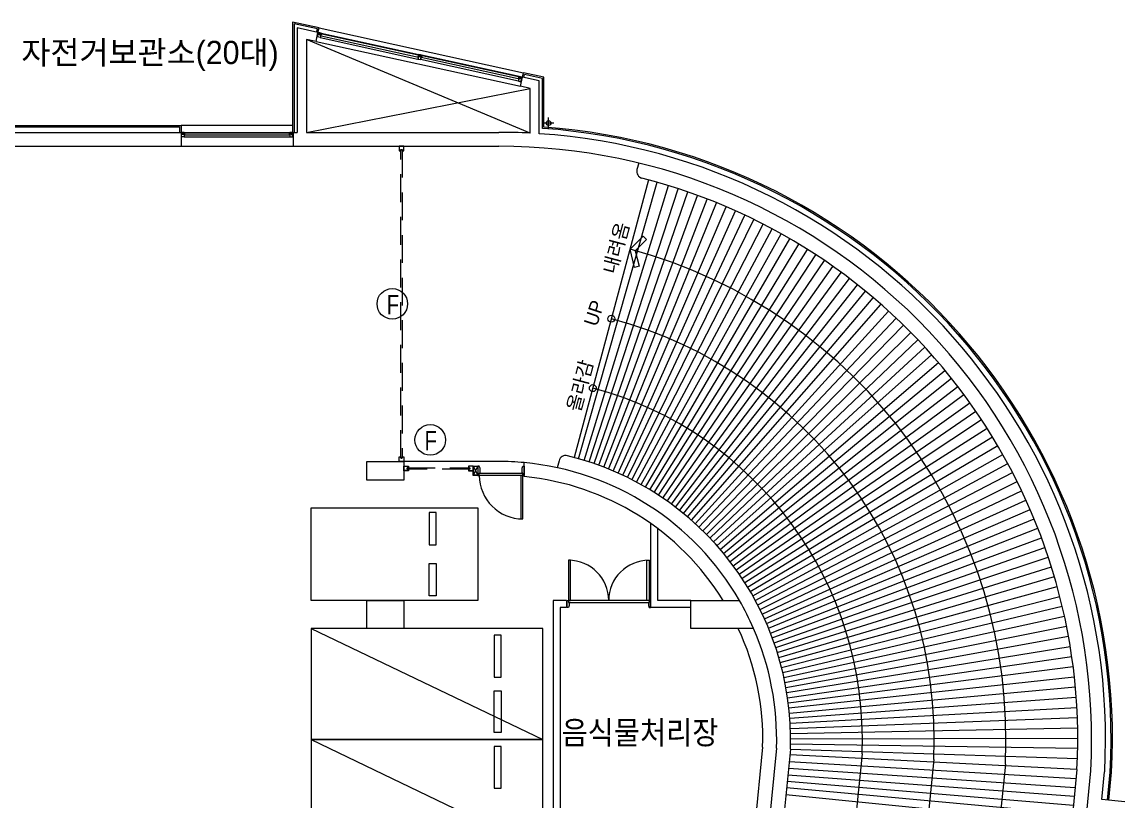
# Model space of a CAD drawing. Header units: millimetres. Extents: x 43806 to 399860, y -65551 to 59129.
# Drawn here: x 184112 to 207923, y 37456 to 54258 of the extents above; entities that cross this region are included whole.
import ezdxf
from ezdxf.enums import TextEntityAlignment as Align

# ---------------------------------------------------------------- set-up
doc = ezdxf.new("R2010")
doc.units = ezdxf.units.MM
doc.header["$LTSCALE"] = 400
doc.header["$MEASUREMENT"] = 0
doc.linetypes.add('광-XR-PLAN$0$HID', pattern=[2.3, 1.5, -0.8])
doc.layers.add('A', color=8, linetype='CONTINUOUS', lineweight=0)
doc.styles.add('CS', font='', dxfattribs={"height": 300})
doc.styles.add('HY울릉도M', font='')
doc.styles.get('CS').set_extended_font_data('HYwulM')
doc.styles.get('HY울릉도M').set_extended_font_data('HY울릉도M')

msp = doc.modelspace()

# ---------------------------------------------------------------- linework, layer by layer
at = {"layer": 'A'}
for p, q in [((190523, 54133), (189954, 54258)), ((189954, 54258), (189954, 51879)), ((190487, 54110), (189984, 54221)), ((189984, 54221), (189984, 51879)), ((190472, 54042), (190487, 54110)), ((190501, 54035), (190523, 54133)), ((190490, 53936), (190503, 53996)), ((190548, 53923), (190490, 53936)), ((190492, 53938), (190504, 53993)), ((190546, 53925), (190493, 53937)), ((190503, 53996), (190509, 54021)), ((190523, 53992), (190503, 53996)), ((190503, 53996), (190530, 53990)), ((190505, 53997), (190510, 54020)), ((190522, 53993), (190505, 53997)), ((190508, 54022), (190506, 54022)), ((190506, 54022), (190506, 54022)), ((190506, 54022), (190506, 54022)), ((190506, 54022), (190506, 54022)), ((190506, 54022), (190507, 54022)), ((190506, 53994), (190558, 53982)), ((190507, 54022), (190508, 54023)), ((190509, 54023), (190508, 54023)), ((190510, 54022), (190508, 54022)), ((190510, 54025), (190509, 54023)), ((190509, 54021), (190528, 54017)), ((190510, 54026), (190511, 54033)), ((190511, 54026), (190510, 54026)), ((190512, 54025), (190510, 54025)), ((190511, 54023), (190510, 54023)), ((190510, 54023), (190510, 54023)), ((190510, 54023), (190510, 54022)), ((190510, 54020), (190527, 54016)), ((190511, 54033), (190570, 54020)), ((190512, 54027), (190511, 54026)), ((190511, 54022), (190511, 54023)), ((190512, 54021), (190511, 54022)), ((190513, 54029), (190512, 54025)), ((190512, 54029), (190512, 54028)), ((190512, 54028), (190512, 54027)), ((190513, 54022), (190512, 54021)), ((190512, 54021), (190512, 54021)), ((190512, 54021), (190512, 54021)), ((190514, 54021), (190513, 54022)), ((190513, 54022), (190513, 54022)), ((190515, 54021), (190514, 54020)), ((190514, 54020), (190514, 54021)), ((190514, 54020), (190514, 54020)), ((190514, 54020), (190514, 54020)), ((190515, 54027), (190516, 54028)), ((190518, 54026), (190515, 54027)), ((190516, 54021), (190515, 54021)), ((190515, 54021), (190515, 54021)), ((190516, 54027), (190517, 54028)), ((190518, 54027), (190516, 54027)), ((190517, 54021), (190516, 54021)), ((190517, 54022), (190518, 54026)), ((190517, 54022), (190517, 54021)), ((190517, 54021), (190517, 54021)), ((190538, 54025), (190518, 54030)), ((190518, 54030), (190518, 54027)), ((190527, 54016), (190522, 53993)), ((190528, 54017), (190523, 53992)), ((190546, 54006), (190529, 54009)), ((190531, 53991), (190536, 54011)), ((190532, 54009), (190531, 54008)), ((190532, 54009), (190531, 54009)), ((190531, 54008), (190531, 54009)), ((190531, 54008), (190531, 54008)), ((190532, 54003), (190534, 54014)), ((190533, 54011), (190532, 54006)), ((190532, 54010), (190532, 54010)), ((190534, 54003), (190532, 54003)), ((190533, 54010), (190543, 54008)), ((190534, 54010), (190533, 54007)), ((190533, 54007), (190542, 54005)), ((190536, 54012), (190534, 54003)), ((190538, 54010), (190534, 53990)), ((190535, 54009), (190534, 54007)), ((190537, 54009), (190535, 54007)), ((190535, 53989), (190562, 53983)), ((190539, 54012), (190536, 54012)), ((190537, 54008), (190536, 54006)), ((190537, 54015), (190538, 54024)), ((190537, 54002), (190539, 54012)), ((190539, 54009), (190537, 54007)), ((190539, 54002), (190537, 54002)), ((190539, 54008), (190538, 54006)), ((190541, 54024), (190539, 54015)), ((190541, 54012), (190539, 54002)), ((190540, 54014), (190540, 54014)), ((190541, 54008), (190540, 54005)), ((190541, 54008), (190540, 54006)), ((190543, 54008), (190542, 54006)), ((190544, 54006), (190542, 54005)), ((190562, 54020), (190543, 54024)), ((190543, 54008), (190544, 54006)), ((190559, 53981), (190547, 53926)), ((190562, 53983), (190548, 53923)), ((190548, 53923), (192658, 53460)), ((190558, 53966), (190561, 53980)), ((190573, 53963), (190558, 53966)), ((190563, 53980), (190560, 53967)), ((190560, 53967), (190565, 53966)), ((190561, 54018), (190562, 54020)), ((190563, 54017), (190561, 54018)), ((190561, 54014), (190561, 54015)), ((190561, 54015), (190568, 54014)), ((190566, 54013), (190561, 54014)), ((190561, 54005), (190578, 54001)), ((190561, 53980), (190563, 53980)), ((190564, 54005), (190562, 54004)), ((190562, 54004), (190564, 54003)), ((190563, 54018), (190563, 54017)), ((190574, 54003), (190564, 54005)), ((190574, 54000), (190564, 54003)), ((190565, 53997), (190568, 54011)), ((190565, 53966), (190574, 54008)), ((190565, 54005), (190565, 54003)), ((190566, 53996), (190565, 53997)), ((190566, 54006), (190567, 54012)), ((190569, 54009), (190566, 53996)), ((190575, 54007), (190566, 53966)), ((190567, 54006), (190566, 54006)), ((190566, 54005), (190566, 54002)), ((190566, 53966), (190572, 53965)), ((190567, 54015), (190568, 54017)), ((190567, 54014), (190567, 54015)), ((190567, 54015), (190567, 54015)), ((190568, 54014), (190567, 54006)), ((190568, 54014), (190567, 54014)), ((190567, 54005), (190567, 54002)), ((190570, 54020), (190568, 54014)), ((190568, 54011), (190583, 54007)), ((190568, 54004), (190568, 54002)), ((190574, 54008), (190569, 54009)), ((190569, 54004), (190569, 54002)), ((190570, 54020), (192680, 53558)), ((190570, 54004), (190570, 54001)), ((190571, 54004), (190571, 54002)), ((190572, 54003), (190572, 54001)), ((190572, 53965), (190572, 53967)), ((190572, 53967), (190574, 53967)), ((190574, 54004), (190573, 54000)), ((190573, 54004), (190573, 54001)), ((190574, 53967), (190573, 53963)), ((190573, 53963), (192668, 53503)), ((190581, 54006), (190575, 54007)), ((190575, 54002), (190575, 54001)), ((190575, 54002), (190576, 54002)), ((190575, 54001), (190576, 54001)), ((190575, 54000), (190575, 54000)), ((190576, 54003), (190576, 54003)), ((190580, 54004), (190581, 54006)), ((190582, 54003), (190580, 54004)), ((190583, 54007), (190582, 54003)), ((190583, 54007), (192663, 53551)), ((192654, 53511), (192653, 53507)), ((192653, 53507), (192668, 53503)), ((192655, 53510), (192654, 53511)), ((192655, 53508), (192655, 53510)), ((192660, 53507), (192655, 53508)), ((192672, 53521), (192658, 53460)), ((192658, 53460), (192717, 53447)), ((192669, 53548), (192660, 53507)), ((192673, 53517), (192661, 53463)), ((192663, 53551), (192662, 53547)), ((192662, 53506), (192671, 53548)), ((192662, 53547), (192663, 53547)), ((192667, 53505), (192662, 53506)), ((192662, 53461), (192714, 53450)), ((192678, 53548), (192663, 53551)), ((192663, 53547), (192664, 53549)), ((192664, 53549), (192669, 53548)), ((192682, 53540), (192665, 53543)), ((192667, 53543), (192666, 53543)), ((192667, 53542), (192666, 53542)), ((192667, 53544), (192667, 53544)), ((192667, 53543), (192667, 53543)), ((192667, 53543), (192667, 53543)), ((192669, 53518), (192667, 53505)), ((192669, 53545), (192668, 53540)), ((192668, 53541), (192678, 53539)), ((192668, 53503), (192671, 53517)), ((192669, 53544), (192678, 53542)), ((192670, 53544), (192669, 53542)), ((192671, 53517), (192669, 53518)), ((192671, 53543), (192670, 53541)), ((192671, 53548), (192676, 53547)), ((192672, 53543), (192671, 53541)), ((192673, 53543), (192672, 53540)), ((192698, 53515), (192672, 53521)), ((192676, 53547), (192673, 53534)), ((192674, 53543), (192673, 53541)), ((192673, 53534), (192674, 53534)), ((192674, 53534), (192678, 53548)), ((192675, 53542), (192674, 53540)), ((192727, 53506), (192674, 53518)), ((192676, 53542), (192675, 53540)), ((192677, 53542), (192676, 53539)), ((192678, 53551), (192677, 53544)), ((192677, 53544), (192678, 53543)), ((192678, 53542), (192677, 53540)), ((192680, 53558), (192678, 53551)), ((192686, 53549), (192678, 53551)), ((192678, 53551), (192680, 53551)), ((192678, 53543), (192679, 53549)), ((192678, 53542), (192680, 53540)), ((192680, 53540), (192678, 53539)), ((192738, 53545), (192680, 53558)), ((192680, 53552), (192680, 53554)), ((192680, 53551), (192680, 53552)), ((192680, 53552), (192680, 53552)), ((192680, 53549), (192685, 53548)), ((192685, 53553), (192685, 53552)), ((192685, 53552), (192686, 53552)), ((192685, 53548), (192686, 53549)), ((192686, 53552), (192687, 53554)), ((192687, 53554), (192706, 53550)), ((192695, 53534), (192712, 53531)), ((192699, 53535), (192697, 53534)), ((192697, 53534), (192698, 53532)), ((192708, 53530), (192698, 53532)), ((192709, 53533), (192699, 53535)), ((192699, 53535), (192699, 53533)), ((192703, 53538), (192700, 53528)), ((192704, 53535), (192700, 53515)), ((192700, 53534), (192700, 53532)), ((192700, 53528), (192702, 53527)), ((192701, 53534), (192701, 53532)), ((192702, 53527), (192704, 53537)), ((192702, 53534), (192702, 53531)), ((192703, 53515), (192707, 53535)), ((192703, 53534), (192703, 53532)), ((192730, 53508), (192703, 53514)), ((192704, 53539), (192704, 53539)), ((192704, 53537), (192707, 53536)), ((192704, 53533), (192704, 53531)), ((192707, 53549), (192705, 53540)), ((192707, 53536), (192705, 53527)), ((192705, 53534), (192705, 53531)), ((192705, 53527), (192707, 53526)), ((192706, 53533), (192706, 53530)), ((192707, 53526), (192709, 53537)), ((192707, 53533), (192707, 53531)), ((192708, 53539), (192710, 53548)), ((192709, 53534), (192708, 53529)), ((192709, 53530), (192710, 53530)), ((192710, 53532), (192710, 53532)), ((192710, 53531), (192710, 53531)), ((192710, 53531), (192710, 53531)), ((192710, 53531), (192710, 53531)), ((192711, 53549), (192730, 53545)), ((192716, 53537), (192711, 53512)), ((192711, 53512), (192730, 53508)), ((192717, 53536), (192712, 53513)), ((192712, 53513), (192729, 53509)), ((192736, 53533), (192716, 53537)), ((192716, 53451), (192728, 53505)), ((192734, 53532), (192717, 53536)), ((192717, 53447), (192730, 53508)), ((194827, 52984), (192717, 53447)), ((192726, 53491), (192729, 53505)), ((194821, 53031), (192726, 53491)), ((192741, 53487), (192726, 53491)), ((192728, 53536), (192727, 53536)), ((192727, 53536), (192729, 53535)), ((192729, 53537), (192728, 53536)), ((192731, 53504), (192728, 53492)), ((192728, 53492), (192733, 53491)), ((192729, 53537), (192730, 53541)), ((192729, 53535), (192730, 53536)), ((192729, 53509), (192734, 53532)), ((192729, 53529), (192746, 53526)), ((192729, 53505), (192731, 53504)), ((192730, 53545), (192730, 53542)), ((192730, 53542), (192731, 53542)), ((192730, 53541), (192732, 53541)), ((192730, 53536), (192730, 53535)), ((192730, 53535), (192730, 53534)), ((192730, 53534), (192730, 53534)), ((192730, 53534), (192731, 53534)), ((192730, 53508), (192736, 53533)), ((192731, 53542), (192731, 53542)), ((192731, 53534), (192731, 53535)), ((192731, 53535), (192732, 53535)), ((192732, 53541), (192732, 53542)), ((192732, 53535), (192732, 53535)), ((192732, 53535), (192732, 53534)), ((192732, 53534), (192732, 53534)), ((192732, 53534), (192733, 53534)), ((192742, 53525), (192732, 53527)), ((192733, 53534), (192734, 53535)), ((192733, 53521), (192736, 53535)), ((192733, 53491), (192742, 53532)), ((192743, 53528), (192733, 53530)), ((192735, 53521), (192733, 53521)), ((192735, 53542), (192734, 53538)), ((192734, 53538), (192737, 53537)), ((192734, 53535), (192734, 53535)), ((192734, 53535), (192735, 53535)), ((192736, 53540), (192735, 53540)), ((192735, 53540), (192735, 53538)), ((192735, 53538), (192737, 53538)), ((192735, 53535), (192735, 53535)), ((192735, 53535), (192735, 53534)), ((192735, 53534), (192737, 53533)), ((192737, 53533), (192735, 53521)), ((192744, 53532), (192735, 53490)), ((192735, 53490), (192740, 53489)), ((192736, 53541), (192736, 53540)), ((192737, 53537), (192736, 53535)), ((192736, 53535), (192751, 53532)), ((192736, 53535), (192737, 53534)), ((192737, 53538), (192738, 53545)), ((192737, 53533), (192737, 53534)), ((192737, 53533), (192738, 53533)), ((192738, 53533), (192737, 53533)), ((192742, 53532), (192737, 53533)), ((194848, 53082), (192738, 53545)), ((192738, 53533), (192738, 53533)), ((192738, 53533), (192738, 53533)), ((192738, 53533), (192738, 53533)), ((192740, 53528), (192741, 53525)), ((192740, 53489), (192741, 53492)), ((192741, 53528), (192742, 53526)), ((192741, 53492), (192742, 53491)), ((192742, 53491), (192741, 53487)), ((192743, 53528), (192742, 53524)), ((192749, 53531), (192744, 53532)), ((192744, 53527), (192744, 53527)), ((192744, 53526), (192744, 53526)), ((192744, 53526), (192744, 53526)), ((192744, 53526), (192744, 53526)), ((192744, 53525), (192744, 53525)), ((192749, 53528), (192749, 53531)), ((192750, 53528), (192749, 53528)), ((192751, 53532), (192750, 53528)), ((194831, 53076), (192751, 53532)), ((194917, 53067), (194938, 53165)), ((195379, 53068), (194938, 53165)), ((194946, 53061), (194961, 53129)), ((195349, 53044), (194961, 53129)), ((194822, 53035), (194821, 53031)), ((194821, 53031), (194836, 53028)), ((194824, 53035), (194822, 53035)), ((194823, 53032), (194824, 53035)), ((194829, 53031), (194823, 53032)), ((194840, 53045), (194827, 52984)), ((194827, 52984), (194885, 52972)), ((194838, 53073), (194829, 53031)), ((194841, 53042), (194829, 52987)), ((194831, 53076), (194830, 53072)), ((194830, 53031), (194839, 53072)), ((194830, 53072), (194832, 53071)), ((194835, 53030), (194830, 53031)), ((194830, 52986), (194883, 52974)), ((194846, 53072), (194831, 53076)), ((194832, 53071), (194832, 53074)), ((194832, 53074), (194838, 53073)), ((194850, 53064), (194833, 53068)), ((194836, 53069), (194835, 53069)), ((194835, 53068), (194835, 53067)), ((194835, 53068), (194835, 53068)), ((194835, 53067), (194835, 53067)), ((194835, 53066), (194835, 53066)), ((194838, 53042), (194835, 53030)), ((194837, 53069), (194836, 53065)), ((194836, 53066), (194846, 53064)), ((194836, 53028), (194839, 53042)), ((194837, 53068), (194847, 53066)), ((194838, 53068), (194837, 53066)), ((194839, 53067), (194838, 53065)), ((194839, 53042), (194838, 53042)), ((194839, 53072), (194844, 53071)), ((194840, 53068), (194839, 53066)), ((194841, 53067), (194840, 53065)), ((194867, 53039), (194840, 53045)), ((194844, 53071), (194841, 53059)), ((194843, 53067), (194841, 53065)), ((194841, 53059), (194843, 53058)), ((194843, 53067), (194842, 53064)), ((194843, 53058), (194846, 53072)), ((194845, 53067), (194843, 53065)), ((194895, 53031), (194843, 53042)), ((194845, 53066), (194844, 53064)), ((194847, 53075), (194845, 53068)), ((194845, 53068), (194846, 53068)), ((194846, 53068), (194847, 53073)), ((194847, 53066), (194846, 53064)), ((194848, 53064), (194846, 53064)), ((194848, 53082), (194847, 53075)), ((194854, 53074), (194847, 53075)), ((194847, 53075), (194848, 53075)), ((194847, 53066), (194848, 53064)), ((194907, 53069), (194848, 53082)), ((194848, 53076), (194849, 53078)), ((194848, 53075), (194849, 53076)), ((194849, 53076), (194848, 53076)), ((194848, 53074), (194854, 53073)), ((194854, 53077), (194853, 53076)), ((194853, 53076), (194855, 53076)), ((194854, 53073), (194854, 53074)), ((194855, 53076), (194855, 53079)), ((194855, 53079), (194875, 53074)), ((194864, 53059), (194880, 53055)), ((194867, 53059), (194865, 53058)), ((194865, 53058), (194867, 53057)), ((194877, 53057), (194867, 53059)), ((194876, 53055), (194867, 53057)), ((194872, 53060), (194868, 53040)), ((194868, 53059), (194868, 53057)), ((194871, 53063), (194869, 53052)), ((194869, 53059), (194869, 53056)), ((194869, 53052), (194871, 53052)), ((194870, 53059), (194870, 53057)), ((194871, 53052), (194873, 53061)), ((194871, 53039), (194875, 53059)), ((194871, 53058), (194871, 53056)), ((194872, 53064), (194872, 53064)), ((194872, 53058), (194872, 53056)), ((194899, 53032), (194872, 53038)), ((194875, 53073), (194873, 53064)), ((194873, 53061), (194876, 53061)), ((194873, 53058), (194873, 53055)), ((194876, 53061), (194874, 53051)), ((194874, 53058), (194874, 53056)), ((194874, 53051), (194876, 53051)), ((194875, 53057), (194875, 53055)), ((194876, 53064), (194878, 53072)), ((194876, 53051), (194878, 53061)), ((194877, 53058), (194876, 53054)), ((194876, 53058), (194876, 53055)), ((194878, 53057), (194879, 53057)), ((194878, 53056), (194878, 53055)), ((194878, 53056), (194879, 53056)), ((194878, 53055), (194878, 53055)), ((194878, 53054), (194878, 53054)), ((194885, 53062), (194879, 53036)), ((194879, 53036), (194899, 53032)), ((194880, 53073), (194899, 53069)), ((194886, 53060), (194881, 53037)), ((194881, 53037), (194898, 53034)), ((194884, 52975), (194896, 53030)), ((194904, 53057), (194885, 53062)), ((194885, 52972), (194899, 53032)), ((194903, 53056), (194886, 53060)), ((194897, 53061), (194896, 53060)), ((194896, 53060), (194896, 53060)), ((194896, 53060), (194898, 53060)), ((194897, 53061), (194898, 53066)), ((194899, 53069), (194898, 53067)), ((194898, 53067), (194900, 53066)), ((194898, 53066), (194900, 53065)), ((194898, 53060), (194898, 53060)), ((194898, 53060), (194898, 53060)), ((194898, 53060), (194899, 53059)), ((194898, 53034), (194903, 53056)), ((194899, 53059), (194899, 53059)), ((194899, 53059), (194899, 53059)), ((194899, 53059), (194900, 53059)), ((194899, 53032), (194904, 53057)), ((194900, 53065), (194901, 53067)), ((194900, 53066), (194900, 53067)), ((194900, 53059), (194900, 53060)), ((194900, 53060), (194900, 53059)), ((194900, 53059), (194901, 53058)), ((194901, 53058), (194902, 53059)), ((194901, 53058), (194901, 53058)), ((194901, 53058), (194901, 53058)), ((194902, 53059), (194902, 53060)), ((194902, 53060), (194903, 53060)), ((194904, 53066), (194903, 53062)), ((194903, 53062), (194905, 53061)), ((194903, 53060), (194903, 53059)), ((194903, 53059), (194904, 53058)), ((194904, 53066), (194904, 53064)), ((194904, 53064), (194904, 53064)), ((194904, 53064), (194904, 53063)), ((194904, 53063), (194905, 53062)), ((194904, 53058), (194905, 53057)), ((194905, 53062), (194907, 53069)), ((194905, 53061), (194905, 53060)), ((194905, 53060), (194905, 53059)), ((194906, 53058), (194905, 53059)), ((195349, 51965), (195349, 53044)), ((195379, 51993), (195379, 53068)), ((183274, 51999), (187514, 51999)), ((183304, 52029), (187544, 52029)), ((187551, 51867), (187552, 51868)), ((187553, 51867), (187551, 51867)), ((187551, 51867), (187551, 51867)), ((187551, 51867), (187551, 51867)), ((187551, 51867), (187551, 51867)), ((187552, 51868), (187553, 51868)), ((187554, 51869), (187553, 51868)), ((187554, 51868), (187553, 51867)), ((187554, 51872), (187554, 51879)), ((187554, 51879), (187614, 51879)), ((187555, 51872), (187554, 51872)), ((187556, 51871), (187554, 51871)), ((187554, 51871), (187554, 51869)), ((187555, 51869), (187554, 51868)), ((187554, 51841), (187554, 51867)), ((187554, 51867), (187574, 51867)), ((187574, 51841), (187554, 51841)), ((187554, 51779), (187554, 51841)), ((187554, 51841), (187581, 51841)), ((187614, 51779), (187554, 51779)), ((187555, 51875), (187555, 51873)), ((187555, 51873), (187556, 51873)), ((187556, 51873), (187555, 51872)), ((187556, 51868), (187555, 51869)), ((187555, 51869), (187555, 51869)), ((187555, 51842), (187555, 51865)), ((187555, 51865), (187572, 51865)), ((187572, 51842), (187555, 51842)), ((187556, 51875), (187556, 51871)), ((187557, 51867), (187556, 51868)), ((187556, 51868), (187556, 51868)), ((187556, 51782), (187556, 51838)), ((187558, 51868), (187557, 51867)), ((187557, 51867), (187557, 51867)), ((187557, 51867), (187557, 51867)), ((187557, 51839), (187611, 51839)), ((187611, 51781), (187557, 51781)), ((187559, 51867), (187558, 51868)), ((187558, 51868), (187558, 51868)), ((187558, 51868), (187558, 51868)), ((187559, 51873), (187559, 51875)), ((187561, 51873), (187559, 51873)), ((187560, 51868), (187559, 51867)), ((187559, 51867), (187559, 51867)), ((187559, 51867), (187559, 51867)), ((187560, 51874), (187560, 51875)), ((187561, 51874), (187560, 51874)), ((187561, 51868), (187560, 51868)), ((187560, 51868), (187560, 51868)), ((187581, 51877), (187561, 51877)), ((187561, 51877), (187561, 51874)), ((187561, 51869), (187561, 51873)), ((187561, 51869), (187562, 51868)), ((187562, 51868), (187561, 51868)), ((187562, 51868), (187562, 51868)), ((187572, 51865), (187572, 51842)), ((187574, 51867), (187574, 51841)), ((187594, 51859), (187576, 51859)), ((187579, 51860), (187578, 51860)), ((187579, 51859), (187578, 51859)), ((187579, 51861), (187579, 51861)), ((187579, 51860), (187579, 51859)), ((187579, 51858), (187579, 51858)), ((187580, 51854), (187580, 51865)), ((187580, 51862), (187580, 51857)), ((187580, 51861), (187590, 51861)), ((187580, 51858), (187590, 51858)), ((187582, 51854), (187580, 51854)), ((187581, 51861), (187581, 51859)), ((187582, 51867), (187582, 51876)), ((187585, 51864), (187582, 51864)), ((187582, 51864), (187582, 51854)), ((187582, 51842), (187582, 51862)), ((187582, 51860), (187582, 51858)), ((187584, 51861), (187583, 51859)), ((187584, 51860), (187584, 51858)), ((187585, 51876), (187585, 51867)), ((187585, 51854), (187585, 51864)), ((187585, 51862), (187585, 51842)), ((187586, 51861), (187585, 51859)), ((187587, 51854), (187585, 51854)), ((187606, 51877), (187586, 51877)), ((187586, 51866), (187586, 51866)), ((187587, 51860), (187586, 51858)), ((187586, 51841), (187614, 51841)), ((187587, 51865), (187587, 51854)), ((187588, 51861), (187587, 51859)), ((187589, 51860), (187588, 51858)), ((187590, 51861), (187589, 51859)), ((187590, 51861), (187592, 51859)), ((187592, 51859), (187590, 51858)), ((187606, 51874), (187606, 51877)), ((187607, 51874), (187606, 51874)), ((187606, 51871), (187606, 51872)), ((187606, 51872), (187614, 51872)), ((187612, 51871), (187606, 51871)), ((187607, 51875), (187607, 51874)), ((187608, 51862), (187625, 51862)), ((187612, 51863), (187610, 51862)), ((187610, 51862), (187612, 51860)), ((187612, 51873), (187612, 51875)), ((187612, 51872), (187612, 51873)), ((187612, 51873), (187612, 51873)), ((187614, 51872), (187612, 51872)), ((187622, 51863), (187612, 51863)), ((187612, 51863), (187612, 51861)), ((187622, 51860), (187612, 51860)), ((187612, 51838), (187612, 51782)), ((187613, 51864), (187613, 51870)), ((187614, 51864), (187613, 51864)), ((187613, 51863), (187614, 51860)), ((187614, 51879), (189894, 51879)), ((187614, 51879), (187614, 51872)), ((187614, 51872), (187614, 51864)), ((187614, 51855), (187614, 51869)), ((187614, 51869), (187629, 51869)), ((187614, 51863), (187615, 51861)), ((187615, 51855), (187614, 51855)), ((187614, 51841), (187614, 51779)), ((187614, 51823), (187614, 51838)), ((187614, 51838), (187615, 51838)), ((187629, 51823), (187614, 51823)), ((187614, 51779), (189894, 51779)), ((187620, 51867), (187615, 51867)), ((187615, 51867), (187615, 51855)), ((187615, 51863), (187616, 51860)), ((187615, 51838), (187615, 51825)), ((187615, 51825), (187620, 51825)), ((187616, 51863), (187617, 51861)), ((187617, 51863), (187618, 51860)), ((187618, 51863), (187619, 51861)), ((187619, 51863), (187620, 51860)), ((187620, 51825), (187620, 51867)), ((187620, 51863), (187621, 51861)), ((187628, 51867), (187622, 51867)), ((187622, 51867), (187622, 51825)), ((187622, 51864), (187622, 51860)), ((187622, 51825), (187628, 51825)), ((187623, 51863), (187623, 51863)), ((187623, 51862), (187623, 51861)), ((187623, 51862), (187623, 51862)), ((187623, 51861), (187623, 51861)), ((187623, 51861), (187623, 51860)), ((187628, 51865), (187628, 51867)), ((187629, 51865), (187628, 51865)), ((187628, 51825), (187628, 51828)), ((187628, 51828), (187629, 51828)), ((187629, 51869), (189878, 51869)), ((187629, 51869), (187629, 51865)), ((187629, 51828), (187629, 51823)), ((187629, 51823), (189894, 51823)), ((189894, 51869), (189878, 51869)), ((189878, 51869), (189878, 51865)), ((189878, 51865), (189880, 51865)), ((189880, 51828), (189878, 51828)), ((189878, 51828), (189878, 51823)), ((189878, 51823), (189894, 51823)), ((189880, 51865), (189880, 51867)), ((189880, 51867), (189886, 51867)), ((189880, 51825), (189880, 51828)), ((189886, 51825), (189880, 51825)), ((189899, 51862), (189882, 51862)), ((189884, 51863), (189884, 51863)), ((189884, 51862), (189884, 51861)), ((189884, 51862), (189884, 51862)), ((189884, 51861), (189884, 51861)), ((189884, 51861), (189884, 51860)), ((189886, 51867), (189886, 51825)), ((189886, 51864), (189886, 51860)), ((189886, 51863), (189896, 51863)), ((189887, 51863), (189886, 51861)), ((189886, 51860), (189896, 51860)), ((189887, 51825), (189887, 51867)), ((189887, 51867), (189892, 51867)), ((189888, 51863), (189887, 51860)), ((189892, 51825), (189887, 51825)), ((189890, 51863), (189889, 51860)), ((189889, 51863), (189889, 51861)), ((189891, 51863), (189891, 51861)), ((189892, 51867), (189892, 51855)), ((189892, 51863), (189892, 51860)), ((189892, 51855), (189894, 51855)), ((189894, 51838), (189892, 51838)), ((189892, 51838), (189892, 51825)), ((189893, 51863), (189893, 51861)), ((189954, 51879), (189894, 51879)), ((189894, 51879), (189894, 51872)), ((189901, 51872), (189894, 51872)), ((189894, 51872), (189894, 51864)), ((189894, 51872), (189895, 51872)), ((189894, 51855), (189894, 51869)), ((189894, 51864), (189895, 51864)), ((189894, 51863), (189894, 51860)), ((189921, 51841), (189894, 51841)), ((189894, 51841), (189894, 51779)), ((189894, 51823), (189894, 51838)), ((189894, 51779), (189954, 51779)), ((189895, 51873), (189895, 51875)), ((189895, 51872), (189896, 51873)), ((189896, 51873), (189895, 51873)), ((189895, 51864), (189895, 51870)), ((189896, 51863), (189895, 51861)), ((189896, 51871), (189901, 51871)), ((189896, 51863), (189898, 51862)), ((189898, 51862), (189896, 51860)), ((189896, 51838), (189896, 51782)), ((189951, 51839), (189897, 51839)), ((189897, 51781), (189951, 51781)), ((189900, 51875), (189900, 51874)), ((189900, 51874), (189901, 51874)), ((189901, 51874), (189901, 51877)), ((189901, 51877), (189921, 51877)), ((189901, 51871), (189901, 51872)), ((189914, 51859), (189931, 51859)), ((189917, 51861), (189915, 51859)), ((189915, 51859), (189917, 51858)), ((189927, 51861), (189917, 51861)), ((189927, 51858), (189917, 51858)), ((189918, 51861), (189918, 51859)), ((189919, 51860), (189919, 51858)), ((189920, 51865), (189920, 51854)), ((189920, 51861), (189920, 51859)), ((189920, 51854), (189922, 51854)), ((189921, 51866), (189921, 51866)), ((189921, 51860), (189921, 51858)), ((189922, 51876), (189922, 51867)), ((189922, 51854), (189922, 51864)), ((189922, 51864), (189925, 51864)), ((189922, 51862), (189922, 51842)), ((189922, 51861), (189922, 51859)), ((189923, 51860), (189924, 51858)), ((189924, 51861), (189924, 51859)), ((189925, 51867), (189925, 51876)), ((189925, 51864), (189925, 51854)), ((189925, 51842), (189925, 51862)), ((189925, 51860), (189926, 51858)), ((189925, 51854), (189927, 51854)), ((189926, 51877), (189946, 51877)), ((189926, 51861), (189927, 51859)), ((189954, 51841), (189926, 51841)), ((189927, 51854), (189927, 51865)), ((189927, 51862), (189927, 51857)), ((189929, 51861), (189929, 51861)), ((189929, 51860), (189929, 51859)), ((189929, 51860), (189929, 51860)), ((189929, 51859), (189929, 51859)), ((189929, 51858), (189929, 51858)), ((189934, 51867), (189934, 51841)), ((189954, 51867), (189934, 51867)), ((189934, 51841), (189954, 51841)), ((189952, 51865), (189935, 51865)), ((189935, 51865), (189935, 51842)), ((189935, 51842), (189952, 51842)), ((189946, 51869), (189945, 51868)), ((189945, 51868), (189945, 51868)), ((189945, 51868), (189947, 51868)), ((189946, 51877), (189946, 51874)), ((189946, 51874), (189947, 51874)), ((189946, 51869), (189946, 51873)), ((189946, 51873), (189948, 51873)), ((189947, 51874), (189947, 51875)), ((189947, 51868), (189947, 51868)), ((189947, 51868), (189947, 51868)), ((189947, 51868), (189948, 51867)), ((189948, 51873), (189948, 51875)), ((189948, 51867), (189949, 51868)), ((189948, 51867), (189948, 51867)), ((189948, 51867), (189948, 51867)), ((189949, 51868), (189949, 51868)), ((189949, 51868), (189950, 51868)), ((189950, 51868), (189950, 51867)), ((189950, 51867), (189950, 51867)), ((189950, 51867), (189951, 51867)), ((189951, 51875), (189951, 51871)), ((189951, 51871), (189954, 51871)), ((189951, 51868), (189952, 51869)), ((189951, 51867), (189951, 51868)), ((189951, 51868), (189951, 51868)), ((189952, 51875), (189952, 51873)), ((189952, 51873), (189952, 51873)), ((189952, 51873), (189952, 51872)), ((189952, 51872), (189954, 51872)), ((189952, 51869), (189952, 51869)), ((189952, 51869), (189953, 51868)), ((189952, 51842), (189952, 51865)), ((189952, 51782), (189952, 51838)), ((189953, 51868), (189955, 51867)), ((189954, 51879), (189984, 51879)), ((189954, 51872), (189954, 51879)), ((189954, 51871), (189954, 51869)), ((189954, 51869), (189954, 51868)), ((189955, 51868), (189954, 51868)), ((189954, 51841), (189954, 51867)), ((189954, 51779), (189954, 51841)), ((189956, 51867), (189955, 51868)), ((189955, 51867), (189956, 51867)), ((189956, 51867), (189956, 51867)), ((189956, 51867), (189956, 51867)), ((189956, 51867), (189956, 51867)), ((192254, 51579), (192254, 51479)), ((192354, 51579), (192254, 51579)), ((192254, 51579), (192254, 51579)), ((192254, 51479), (192291, 51479)), ((192256, 51577), (192256, 51481)), ((192352, 51577), (192256, 51577)), ((192256, 51481), (192289, 51481)), ((192289, 51481), (192289, 51506)), ((192289, 51506), (192318, 51506)), ((192291, 51479), (192291, 51504)), ((192291, 51504), (192316, 51504)), ((192316, 51504), (192316, 51479)), ((192316, 51479), (192354, 51479)), ((192318, 51506), (192318, 51481)), ((192318, 51481), (192352, 51481)), ((192352, 51481), (192352, 51577)), ((192354, 51479), (192354, 51579)), ((197238, 49356), (197524, 49641)), ((197595, 49570), (197349, 49325)), ((197524, 49641), (197595, 49570)), ((197338, 48964), (197238, 49356)), ((197349, 49325), (197435, 48989)), ((197435, 48989), (197338, 48964)), ((192254, 44779), (192254, 44879)), ((192254, 44879), (192291, 44879)), ((192354, 44779), (192254, 44779)), ((192254, 44779), (192254, 44779)), ((192256, 44781), (192256, 44877)), ((192256, 44877), (192289, 44877)), ((192352, 44781), (192256, 44781)), ((192289, 44877), (192289, 44852)), ((192289, 44852), (192318, 44852)), ((192291, 44879), (192291, 44854)), ((192291, 44854), (192316, 44854)), ((192316, 44854), (192316, 44879)), ((192316, 44879), (192354, 44879)), ((192318, 44852), (192318, 44877)), ((192318, 44877), (192352, 44877)), ((192352, 44877), (192352, 44781)), ((192354, 44879), (192354, 44779)), ((192354, 44679), (192454, 44679)), ((192354, 44579), (192354, 44679)), ((192354, 44679), (192354, 44679)), ((192454, 44579), (192354, 44579)), ((192356, 44677), (192452, 44677)), ((192356, 44581), (192356, 44677)), ((192452, 44581), (192356, 44581)), ((192452, 44643), (192427, 44643)), ((192427, 44643), (192427, 44614)), ((192427, 44614), (192452, 44614)), ((192454, 44641), (192429, 44641)), ((192429, 44641), (192429, 44616)), ((192429, 44616), (192454, 44616)), ((192452, 44677), (192452, 44643)), ((192452, 44614), (192452, 44581)), ((192454, 44679), (192454, 44641)), ((192454, 44616), (192454, 44579)), ((193854, 44679), (193754, 44679)), ((193754, 44679), (193754, 44641)), ((193754, 44641), (193779, 44641)), ((193779, 44616), (193754, 44616)), ((193754, 44616), (193754, 44579)), ((193754, 44579), (193854, 44579)), ((193852, 44677), (193756, 44677)), ((193756, 44677), (193756, 44643)), ((193756, 44643), (193781, 44643)), ((193781, 44614), (193756, 44614)), ((193756, 44614), (193756, 44581)), ((193756, 44581), (193852, 44581)), ((193779, 44641), (193779, 44616)), ((193781, 44643), (193781, 44614)), ((193852, 44581), (193852, 44677)), ((193854, 44579), (193854, 44679)), ((193854, 44679), (193854, 44679)), ((193854, 44479), (193854, 44679)), ((193854, 44679), (193954, 44679)), ((193950, 44483), (193858, 44675)), ((193858, 44483), (193950, 44675)), ((193858, 44483), (193858, 44675)), ((193858, 44675), (193950, 44675)), ((193950, 44675), (193950, 44483)), ((193954, 44679), (193954, 44479)), ((193984, 44679), (193954, 44679)), ((193954, 44679), (193954, 44479)), ((193999, 44634), (193984, 44679)), ((193984, 44679), (193984, 44679)), ((193999, 44524), (193999, 44634)), ((194909, 44634), (194924, 44679)), ((194909, 44524), (194909, 44634)), ((194924, 44679), (194924, 44679)), ((194924, 44679), (194954, 44679)), ((194954, 44679), (194954, 44479)), ((193954, 44479), (193854, 44479)), ((193950, 44483), (193858, 44483)), ((193954, 44479), (193954, 44479)), ((193954, 44479), (193984, 44479)), ((193984, 44479), (193984, 44524)), ((193984, 44524), (193999, 44524)), ((194924, 44479), (193984, 44479)), ((193999, 44524), (194909, 44524)), ((194879, 44479), (194879, 43539)), ((194924, 44479), (194879, 44479)), ((194924, 44524), (194909, 44524)), ((194924, 44479), (194924, 44524)), ((194924, 43539), (194924, 44479)), ((194954, 44479), (194924, 44479)), ((194954, 44479), (194954, 44479)), ((190354, 41779), (190354, 43779)), ((190354, 43779), (193954, 43779)), ((192904, 43679), (192904, 42979)), ((193054, 43679), (192904, 43679)), ((193054, 42979), (193054, 43679)), ((193954, 43779), (193954, 41779)), ((194879, 43539), (194924, 43539)), ((192904, 42979), (193054, 42979)), ((195954, 42649), (195909, 42649)), ((195909, 42649), (195909, 41779)), ((195954, 41779), (195954, 42649)), ((197604, 41779), (197604, 42649)), ((197604, 42649), (197649, 42649)), ((197649, 42649), (197649, 41779)), ((192904, 41879), (192904, 42579)), ((192904, 42579), (193054, 42579)), ((193054, 42579), (193054, 41879)), ((193954, 41779), (190354, 41779)), ((193054, 41879), (192904, 41879)), ((195879, 41779), (195879, 41779)), ((195879, 41779), (195909, 41779)), ((195879, 41629), (195879, 41779)), ((197649, 41779), (195909, 41779)), ((195909, 41779), (195954, 41779)), ((195909, 41779), (195909, 41734)), ((195909, 41734), (195924, 41734)), ((195924, 41674), (195909, 41629)), ((195924, 41734), (197634, 41734)), ((195924, 41734), (195924, 41674)), ((197649, 41779), (197604, 41779)), ((197649, 41734), (197634, 41734)), ((197634, 41734), (197634, 41674)), ((197634, 41674), (197649, 41629)), ((197679, 41779), (197649, 41779)), ((197649, 41779), (197649, 41734)), ((197679, 41779), (197679, 41779)), ((197679, 41629), (197679, 41779)), ((195909, 41629), (195879, 41629)), ((195909, 41629), (195909, 41629)), ((197649, 41629), (197649, 41629)), ((197649, 41629), (197679, 41629)), ((195354, 41179), (190354, 41179)), ((190354, 41179), (190354, 38779)), ((194304, 41029), (194304, 40129)), ((194454, 41029), (194304, 41029)), ((194454, 40129), (194454, 41029)), ((195354, 38779), (195354, 41179)), ((194304, 40129), (194454, 40129)), ((194304, 38929), (194304, 39829)), ((194304, 39829), (194454, 39829)), ((194454, 39829), (194454, 38929)), ((194454, 38929), (194304, 38929)), ((190354, 38779), (195354, 38779)), ((195354, 38779), (190354, 38779)), ((190354, 38779), (190354, 36379)), ((194304, 38629), (194304, 37729)), ((194454, 38629), (194304, 38629)), ((194454, 37729), (194454, 38629)), ((195354, 36379), (195354, 38779)), ((202248, 38469), (201284, 28781)), ((205341, 38247), (204413, 28922)), ((207545, 37472), (207605, 38076)), ((207575, 37469), (207635, 38074)), ((194304, 37729), (194454, 37729))]:
    msp.add_line(p, q, dxfattribs=at)
at = {"layer": 'A', "ltscale": 2}
for p, q in [((190501, 54035), (190054, 54134)), ((190054, 54134), (190054, 51879)), ((190523, 54133), (194938, 53165)), ((190459, 53840), (190254, 53885)), ((195079, 51862), (190254, 53885)), ((190254, 53885), (190254, 51879)), ((190459, 53840), (190501, 54035)), ((190459, 53840), (194874, 52872)), ((194874, 52872), (194917, 53067)), ((195079, 52827), (194874, 52872)), ((195279, 52988), (194917, 53067)), ((195279, 51850), (195279, 52988)), ((190254, 51879), (195079, 52827)), ((195079, 51862), (195079, 52827)), ((187514, 51999), (187514, 51879)), ((189954, 52029), (187544, 52029)), ((187544, 52029), (187544, 51879)), ((183154, 51879), (187544, 51879)), ((187544, 51879), (187544, 51579)), ((189964, 51879), (190054, 51879)), ((189964, 51879), (189964, 51579)), ((190254, 51879), (194404, 51879)), ((183254, 51579), (187544, 51579)), ((187544, 51579), (189964, 51579)), ((189964, 51579), (194404, 51579)), ((197426, 51217), (197388, 51075)), ((197639, 50853), (196034, 44864)), ((196127, 44839), (197823, 50802)), ((196251, 44802), (198069, 50729)), ((196357, 44768), (198279, 50663)), ((196462, 44733), (198489, 50593)), ((196567, 44696), (198696, 50519)), ((196671, 44657), (198903, 50441)), ((196775, 44616), (199108, 50360)), ((196877, 44573), (199311, 50275)), ((196979, 44529), (199514, 50187)), ((197080, 44482), (199714, 50095)), ((197180, 44434), (199913, 49999)), ((197280, 44384), (200110, 49900)), ((197378, 44333), (200305, 49798)), ((197476, 44279), (200499, 49692)), ((197572, 44224), (200690, 49583)), ((197668, 44167), (200880, 49470)), ((197762, 44109), (201068, 49354)), ((197856, 44049), (201253, 49235)), ((197948, 43987), (201437, 49113)), ((198040, 43924), (201618, 48987)), ((198130, 43859), (201797, 48858)), ((198219, 43792), (201974, 48726)), ((198307, 43724), (202148, 48591)), ((198393, 43655), (202320, 48453)), ((198479, 43583), (202489, 48312)), ((198563, 43511), (202656, 48167)), ((198646, 43437), (202821, 48020)), ((198727, 43361), (202982, 47870)), ((198808, 43284), (203141, 47718)), ((198886, 43206), (203298, 47562)), ((198964, 43126), (203451, 47404)), ((199040, 43045), (203602, 47243)), ((199114, 42962), (203750, 47079)), ((199187, 42879), (203895, 46913)), ((199259, 42793), (204037, 46744)), ((199329, 42707), (204176, 46573)), ((199398, 42620), (204312, 46399)), ((199465, 42531), (204445, 46223)), ((199530, 42441), (204575, 46045)), ((199594, 42350), (204701, 45865)), ((199656, 42258), (204825, 45682)), ((199717, 42165), (204945, 45497)), ((199775, 42070), (205062, 45310)), ((199833, 41975), (205176, 45121)), ((191554, 44779), (192354, 44779)), ((191554, 44379), (191554, 44779)), ((194404, 44779), (192354, 44779)), ((192354, 44779), (192354, 44379)), ((195705, 44795), (195665, 44645)), ((199888, 41879), (205286, 44930)), ((194954, 44452), (194954, 44754)), ((199942, 41782), (205393, 44737)), ((199994, 41683), (205496, 44542)), ((192354, 44379), (191554, 44379)), ((200045, 41584), (205596, 44345)), ((200093, 41484), (205692, 44147)), ((200140, 41384), (205785, 43947)), ((200185, 41282), (205875, 43745)), ((197689, 41629), (197689, 43437)), ((200228, 41180), (205961, 43542)), ((200270, 41076), (206043, 43337)), ((197839, 41779), (197839, 43328)), ((200309, 40973), (206121, 43131)), ((200347, 40868), (206196, 42924)), ((200383, 40763), (206268, 42715)), ((200417, 40657), (206335, 42505)), ((200449, 40551), (206399, 42294)), ((200480, 40444), (206459, 42082)), ((191554, 41779), (192354, 41779)), ((191554, 41179), (191554, 41779)), ((192354, 41779), (192354, 41179)), ((195579, 41779), (195579, 23199)), ((195869, 41779), (195579, 41779)), ((195869, 41779), (195869, 41629)), ((198554, 41779), (197839, 41779)), ((198554, 41779), (199600, 41779)), ((198554, 41179), (198554, 41779)), ((200508, 40336), (206516, 41869)), ((195729, 41629), (195729, 31054)), ((195869, 41629), (195729, 41629)), ((198554, 41629), (197689, 41629)), ((200535, 40228), (206568, 41655)), ((200559, 40120), (206617, 41439)), ((200582, 40011), (206662, 41224)), ((190354, 41179), (195354, 38779)), ((192354, 41179), (191554, 41179)), ((199903, 41179), (198554, 41179)), ((200603, 39902), (206704, 41007)), ((200622, 39792), (206741, 40789)), ((200639, 39682), (206774, 40571)), ((200654, 39572), (206804, 40353)), ((200667, 39462), (206830, 40134)), ((200678, 39351), (206852, 39914)), ((200687, 39240), (206870, 39695)), ((200694, 39130), (206884, 39474)), ((200699, 39018), (206895, 39254)), ((200702, 38907), (206901, 39034)), ((200704, 38796), (206904, 38813)), ((190354, 38779), (195354, 36379)), ((200401, 38594), (198146, 15930)), ((200700, 38574), (198445, 15901)), ((200101, 38613), (199372, 31279)), ((200700, 38574), (206897, 38372)), ((200703, 38685), (206902, 38593)), ((206887, 38131), (200688, 38453)), ((200660, 38165), (206849, 37747)), ((200674, 38309), (206868, 37939)), ((206887, 38131), (204571, 14849)), ((207097, 37215), (207186, 38108)), ((200631, 37879), (206810, 37362)), ((200645, 38022), (206830, 37555)), ((207425, 37484), (207485, 38085)), ((206791, 37170), (200617, 37735)), ((200603, 37592), (206772, 36978)), ((207923, 37434), (207425, 37484))]:
    msp.add_line(p, q, dxfattribs=at)
at = {"layer": 'A', "linetype": 'Continuous'}
for p, q in [((195479, 51962), (195479, 52196)), ((195595, 52079), (195362, 52079))]:
    msp.add_line(p, q, dxfattribs=at)
at = {"layer": 'A', "linetype": '광-XR-PLAN$0$HID'}
for p, q in [((192291, 44854), (192291, 51504)), ((192291, 51504), (192316, 51504)), ((192316, 51504), (192316, 44854)), ((192316, 44854), (192291, 44854)), ((192429, 44616), (192429, 44641)), ((192429, 44641), (193779, 44641)), ((193779, 44616), (192429, 44616)), ((193779, 44641), (193779, 44616))]:
    msp.add_line(p, q, dxfattribs=at)
at = {"layer": 'A', "ltscale": 30}
msp.add_line((203794, 38352), (202866, 29031), dxfattribs=at)
at = {"layer": 'A', "linetype": 'Continuous'}
msp.add_circle((195479, 52079), 50, dxfattribs=at)
at = {"layer": 'A'}
for centre, radius in [((192106, 48179), 330), ((196435, 46361), 75), ((192925, 45243), 330)]:
    msp.add_circle(centre, radius, dxfattribs=at)
at = {"layer": 'A', "ltscale": 30}
msp.add_circle((196837, 47859), 75, dxfattribs=at)
at = {"layer": 'A'}
for centre, radius, start, end in [((190493, 53938), 1, 167.6313, 257.6313), ((190505, 53993), 1, 77.6313, 167.6313), ((190514, 54029), 2.4, 347.6313, 167.6313), ((190514, 54029), 1.4, 347.6313, 167.6313), ((190530, 53991), 1, 257.6313, 347.6313), ((190535, 54014), 1, 77.6313, 167.6313), ((190535, 53990), 1, 167.6313, 257.6313), ((190536, 54016), 1, 257.6313, 347.6313), ((190537, 54011), 1.5, 347.6313, 167.6313), ((190537, 54024), 1, 347.6313, 77.6313), ((190540, 54015), 1, 167.6313, 257.6313), ((190540, 54013), 1, 347.6313, 77.6313), ((190542, 54023), 1, 77.6313, 167.6313), ((190546, 53926), 1, 257.6313, 347.6313), ((190558, 53981), 1, 347.6313, 77.6313), ((190565, 54017), 2.4, 347.6313, 167.6313), ((190566, 54012), 1, 347.6313, 77.6313), ((190584, 54021), 13.8, 181.045, 244.2177), ((192662, 53462), 1, 167.6313, 257.6313), ((192667, 53564), 13.8, 271.045, 334.2177), ((192674, 53517), 1, 77.6313, 167.6313), ((192680, 53548), 1, 77.6313, 167.6313), ((192683, 53553), 2.4, 347.6313, 167.6313), ((192699, 53516), 1, 257.6313, 347.6313), ((192704, 53538), 1, 77.6313, 167.6313), ((192704, 53515), 1, 167.6313, 257.6313), ((192704, 53540), 1, 257.6313, 347.6313), ((192705, 53535), 1.5, 347.6313, 167.6313), ((192706, 53549), 1, 347.6313, 77.6313), ((192709, 53539), 1, 167.6313, 257.6313), ((192708, 53537), 1, 347.6313, 77.6313), ((192711, 53548), 1, 77.6313, 167.6313), ((192715, 53451), 1, 257.6313, 347.6313), ((192727, 53505), 1, 347.6313, 77.6313), ((192734, 53542), 2.4, 347.6313, 167.6313), ((192734, 53542), 1.4, 347.6313, 167.6313), ((192752, 53545), 13.8, 181.045, 244.2177), ((194830, 52987), 1, 167.6313, 257.6313), ((194836, 53088), 13.8, 271.045, 334.2177), ((194842, 53041), 1, 77.6313, 167.6313), ((194848, 53073), 1, 77.6313, 167.6313), ((194851, 53078), 2.4, 347.6313, 167.6313), ((194867, 53040), 1, 257.6313, 347.6313), ((194872, 53063), 1, 77.6313, 167.6313), ((194872, 53039), 1, 167.6313, 257.6313), ((194872, 53065), 1, 257.6313, 347.6313), ((194874, 53060), 1.5, 347.6313, 167.6313), ((194874, 53073), 1, 347.6313, 77.6313), ((194877, 53063), 1, 167.6313, 257.6313), ((194877, 53062), 1, 347.6313, 77.6313), ((194879, 53072), 1, 77.6313, 167.6313), ((194883, 52975), 1, 257.6313, 347.6313), ((194895, 53030), 1, 347.6313, 77.6313), ((194902, 53066), 2.4, 347.6313, 167.6313), ((194902, 53066), 1.4, 347.6313, 167.6313), ((194404, 38779), 13220, 356.953, 85.9009), ((194404, 38779), 13250, 356.95, 85.7801), ((187558, 51875), 2.4, 0, 180), ((187558, 51875), 1.4, 0, 180), ((187557, 51838), 1, 90, 180), ((187557, 51782), 1, 180, 270), ((187581, 51865), 1, 90, 180), ((187581, 51876), 1, 0, 90), ((187581, 51867), 1, 270, 0), ((187581, 51842), 1, 270, 0), ((187584, 51862), 1.5, 0, 180), ((187586, 51876), 1, 90, 180), ((187586, 51867), 1, 180, 270), ((187586, 51842), 1, 180, 270), ((187586, 51865), 1, 0, 90), ((187610, 51875), 2.4, 0, 180), ((187611, 51838), 1, 0, 90), ((187611, 51782), 1, 270, 0), ((187612, 51870), 1, 0, 90), ((187627, 51882), 13.8, 193.4137, 256.5863), ((189880, 51882), 13.8, 283.4137, 346.5863), ((189898, 51875), 2.4, 0, 180), ((189896, 51870), 1, 90, 180), ((189897, 51838), 1, 90, 180), ((189897, 51782), 1, 180, 270), ((189921, 51865), 1, 90, 180), ((189921, 51876), 1, 0, 90), ((189921, 51867), 1, 270, 0), ((189921, 51842), 1, 270, 0), ((189924, 51862), 1.5, 0, 180), ((189926, 51876), 1, 90, 180), ((189926, 51867), 1, 180, 270), ((189926, 51842), 1, 180, 270), ((189926, 51865), 1, 0, 90), ((189950, 51875), 2.4, 0, 180), ((189950, 51875), 1.4, 0, 180), ((189951, 51838), 1, 0, 90), ((189951, 51782), 1, 270, 0), ((194404, 38779), 10950, 357.2132, 75), ((194404, 38779), 7850, 357.7373, 75), ((194924, 44479), 940, 180, 270), ((195909, 41779), 870, 0, 90), ((197649, 41779), 870, 90, 180)]:
    msp.add_arc(centre, radius, start, end, dxfattribs=at)
at = {"layer": 'A', "ltscale": 2}
for centre, radius, start, end in [((194404, 38779), 13100, 87.0464, 90), ((194404, 38779), 13100, 356.965, 86.1701), ((194404, 38779), 12800, 356.9959, 90), ((197533, 51036), 150, 165, 255.6794), ((194404, 38779), 12500, 357.0278, 75.6794), ((194404, 38779), 6000, 84.7405, 90), ((195850, 44756), 150, 76.3976, 165), ((194404, 38779), 6300, 358.1348, 76.3976), ((194404, 38779), 6000, 30, 84.7405), ((194404, 38779), 5700, 31.7569, 84.4628), ((194404, 38779), 6000, 23.5782, 30), ((194404, 38779), 5700, 358.3306, 24.9011), ((194404, 38779), 6000, 358.229, 23.5782)]:
    msp.add_arc(centre, radius, start, end, dxfattribs=at)
at = {"layer": 'A', "ltscale": 30}
msp.add_arc((194404, 38779), 9400, 357.3987, 75, dxfattribs=at)
at = {"layer": 'A'}
for centre, major_axis, start_param, end_param in [((190533, 54008), (1.73, 1.73), 0.876664, 3.403976), ((190533, 54008), (-1.48, 1.48), -0.017474, 0.402076), ((190533, 54008), (-1.48, 1.48), 0.736972, 1.156521), ((190532, 54006), (0.148, 0.148), 3.403976, 5.281913), ((190533, 54011), (-0.148, 0.148), 3.711116, 5.589053), ((190574, 54000), (-0.152, 0.152), 0.569524, 2.44746), ((190573, 54002), (-1.78, 1.78), 2.44746, 4.974773), ((190575, 54004), (-0.152, 0.152), -1.308413, 0.569524), ((190574, 54002), (1.52, 1.52), 4.694915, 5.114465), ((190574, 54002), (1.52, 1.52), 5.449361, 5.86891), ((192742, 53526), (-0.87, 2.36), 2.879209, 5.406521), ((192742, 53524), (-0.075, 0.202), 1.001272, 2.879209), ((192743, 53528), (-0.075, 0.202), -0.876664, 1.001272), ((192742, 53526), (-0.75, 2.02), 4.310313, 4.729862), ((192742, 53526), (-0.75, 2.02), 3.555868, 3.975417), ((187581, 51859), (1.73, 1.73), 1.092538, 3.619851), ((187580, 51859), (1.48, -1.48), 3.339993, 3.759543), ((187580, 51859), (1.48, -1.48), 4.094439, 4.513988), ((187580, 51862), (0.148, 0.148), -0.785398, 1.092538), ((187580, 51857), (0.148, 0.148), 3.619851, 5.497787), ((187621, 51862), (1.78, -1.78), 5.804927, 8.33224), ((187622, 51864), (0.152, -0.152), 2.049054, 3.926991), ((187622, 51860), (0.152, -0.152), 3.926991, 5.804927), ((187621, 51862), (1.52, 1.52), -0.61795, -0.198401), ((187621, 51862), (1.52, 1.52), -1.372396, -0.952846)]:
    msp.add_ellipse(centre, major_axis=major_axis, ratio=1, start_param=start_param, end_param=end_param, dxfattribs=at)
at = {"layer": 'A', "extrusion": (0, 0, -1)}
for centre, major_axis, start_param, end_param in [((192669, 53542), (1.78, 1.78), 2.879209, 5.406521), ((192669, 53543), (1.52, 1.52), 3.555868, 3.975417), ((192669, 53543), (1.52, 1.52), 4.310313, 4.729862), ((192668, 53540), (0.152, 0.152), 1.001272, 2.879209), ((192669, 53545), (0.152, 0.152), -0.876664, 1.001272), ((192708, 53532), (-1.73, 1.73), 1.308413, 3.835725), ((192708, 53529), (-0.148, 0.148), 3.835725, 5.713661), ((192709, 53534), (-0.148, 0.148), 5.713661, 7.591598), ((192708, 53532), (1.48, 1.48), 1.168721, 1.58827), ((192708, 53532), (1.48, 1.48), 0.414275, 0.833824), ((194837, 53067), (1.78, 1.78), 2.879209, 5.406521), ((194837, 53067), (-1.52, 1.52), 5.88111, 6.300659), ((194837, 53067), (1.52, 1.52), 3.555868, 3.975417), ((194836, 53065), (0.152, 0.152), 1.001272, 2.879209), ((194837, 53069), (0.152, 0.152), -0.876664, 1.001272), ((194876, 53056), (-1.73, 1.73), 1.308413, 3.835725), ((194876, 53054), (-0.148, 0.148), 3.835725, 5.713661), ((194877, 53058), (0.148, 0.148), 4.142865, 6.020802), ((194876, 53056), (1.48, 1.48), 0.414275, 0.833824), ((194876, 53056), (-1.48, 1.48), 2.739517, 3.159066), ((189886, 51862), (1.78, 1.78), 2.663335, 5.190647), ((189886, 51862), (1.52, -1.52), 2.523643, 2.943192), ((189886, 51862), (1.52, 1.52), 3.339993, 3.759543), ((189886, 51864), (0.152, 0.152), 5.190647, 7.068583), ((189886, 51860), (0.152, 0.152), 0.785398, 2.663335), ((189927, 51859), (1.73, -1.73), 4.234131, 6.761443), ((189927, 51862), (0.148, -0.148), 2.356194, 4.234131), ((189927, 51857), (0.148, -0.148), 0.478258, 2.356194), ((189927, 51859), (1.48, 1.48), 0.198401, 0.61795), ((189927, 51859), (1.48, 1.48), 0.952846, 1.372396)]:
    msp.add_ellipse(centre, major_axis=major_axis, ratio=1, start_param=start_param, end_param=end_param, dxfattribs=at)

# ---------------------------------------------------------------- texts
at = {"layer": 'A', "style": 'CS'}
msp.add_text('자전거보관소(20대)', height=500, dxfattribs=at).set_placement((186874, 53352), align=Align.CENTER)
for s, rotation, p in [('내려옴', 75, (196935, 48801)), ('UP', 71.8147, (196520, 47674)), ('올라감', 75, (196156, 45829))]:
    msp.add_text(s, height=300, rotation=rotation, dxfattribs=at).set_placement(p)
at = {"layer": 'A'}
for s, height, style, width, p in [('F', 417, 'HY울릉도M', 0.8, (192117, 47956)), ('F', 417, 'HY울릉도M', 0.8, (192936, 45021)), ('음식물처리장', 500, 'CS', 0.9, (197453, 38680))]:
    msp.add_text(s, height=height, dxfattribs=dict(at, style=style, width=width)).set_placement(p, align=Align.CENTER)

doc.saveas('drawing.dxf')
